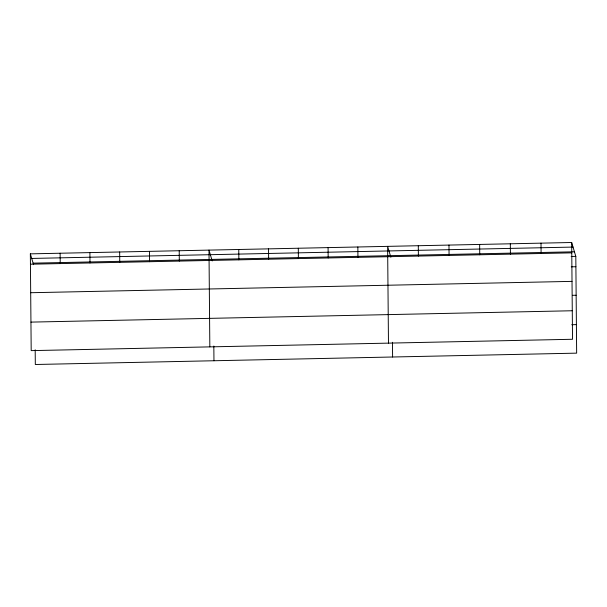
<?xml version="1.0" encoding="UTF-8"?>
<svg xmlns="http://www.w3.org/2000/svg" width="607" height="607" viewBox="0 0 607 607"><rect width="100%" height="100%" fill="white"/><g stroke="black" fill="none" stroke-linecap="round" stroke-linejoin="round"><path stroke-width="0.91" d="M571.68 242.504L572.522 339.267L31.192 350.626L30.35 253.855L571.68 242.504L575.808 256.374L576.65 353.145L35.32 364.496L35.191 349.784M31.716 258.438L573.038 247.079M33.119 263.15L574.442 251.799M30.441 264.212L571.764 252.853M571.157 256.473L575.808 256.374M571.248 266.83L575.899 266.731M30.691 292.726L572.014 281.375M572.424 295.321L576.142 295.245M30.949 322.112L572.272 310.754M571.756 324.722L576.4 324.624M390.847 257.186L387.623 246.366L388.472 343.13M212.207 260.934L208.99 250.107L209.832 346.878M30.35 253.855L33.567 264.682M541.004 243.141L541.095 253.498M510.328 243.786L510.419 254.143M479.651 244.431L479.742 254.788M448.975 245.076L449.066 255.433M418.299 245.721L418.39 256.071M392.471 342.287L392.6 356.999M357.849 246.988L357.94 257.345M328.084 247.61L328.167 257.967M298.31 248.24L298.394 258.59M268.537 248.862L268.628 259.219M238.763 249.485L238.855 259.842M213.831 346.036L213.96 360.748M179.217 250.737L179.308 261.086M149.443 251.359L149.534 261.716M119.67 251.981L119.761 262.338M89.897 252.611L89.988 262.96M60.123 253.233L60.214 263.59"/></g></svg>
